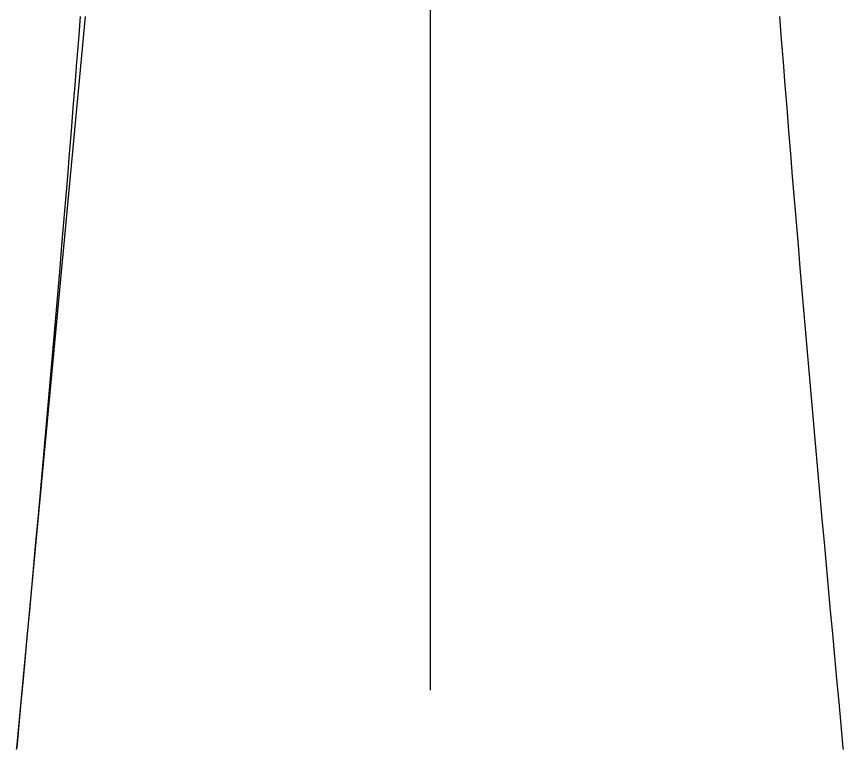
# Model space of a CAD drawing. Header units: millimetres. Extents: x 296 to 1136, y 93 to 687.
# Drawn here: x 653.67 to 661.47, y 220.92 to 227.83 of the extents above; entities that cross this region are included whole.
import ezdxf

# ---------------------------------------------------------------- set-up
doc = ezdxf.new("R2010")
doc.units = ezdxf.units.MM
doc.header["$LTSCALE"] = 0.75
doc.linetypes.add('CENTERX2', pattern=[101.6, 63.5, -12.7, 12.7, -12.7])
doc.layers.add('CENTER', color=1, linetype='CENTERX2')

msp = doc.modelspace()

# ---------------------------------------------------------------- linework, layer by layer
at = {"extrusion": (-1, 2.22045e-16, 2.96604e-13)}
for p, q in [((653.6743, 220.932), (654.3222, 227.8311)), ((653.6727, 220.9155), (653.6743, 220.932)), ((661.474, 220.9155), (661.4724, 220.932))]:
    msp.add_line(p, q, dxfattribs=at)
for points in [[(654.2736, 227.8311), (654.093, 225.5299), (653.8901, 223.2303), (653.6743, 220.932)], [(661.4724, 220.932), (661.2566, 223.2303), (661.0537, 225.5299), (660.8731, 227.8311)]]:
    msp.add_open_spline(points, degree=3)
at = {"layer": 'CENTER', "ltscale": 0.25}
msp.add_line((657.5734, 328.6312), (657.5734, 212.1311), dxfattribs=at)

doc.saveas('drawing.dxf')
